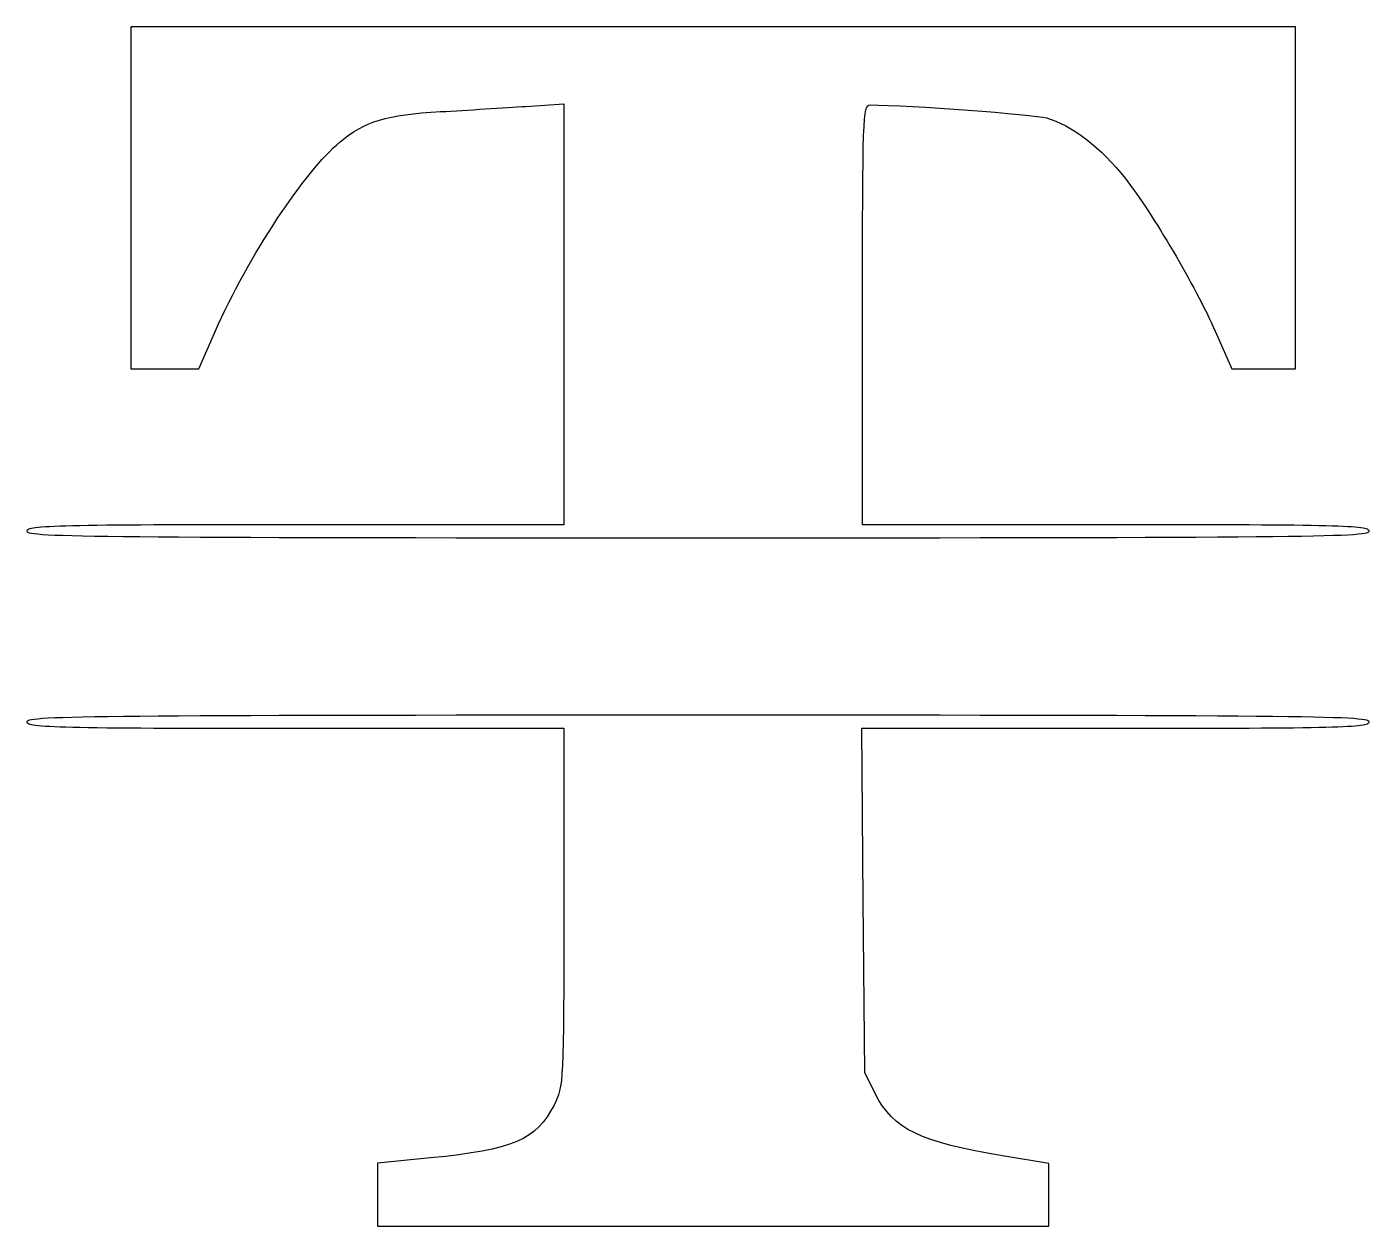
# Model space of a CAD drawing. Header units: centimetres. Extents: x -4.63 to 3.57, y -3.56 to 3.77.
import ezdxf

# ---------------------------------------------------------------- set-up
doc = ezdxf.new("R2010")
doc.units = ezdxf.units.CM
doc.header["$MEASUREMENT"] = 0
doc.layers.add('Layer 1', color=7, linetype='Continuous')

msp = doc.modelspace()

# ---------------------------------------------------------------- linework, layer by layer
at = {"layer": 'Layer 1'}
for points, knots in [([(-4.63021, 0.68792), (-4.63021, 0.72277), (-4.4303, 0.72761), (-2.98979, 0.72761), (-2.98979, 0.72761), (-2.98979, 0.72761), (-1.34937, 0.72761), (-1.34937, 0.72761), (-1.34937, 0.72761), (-1.34937, 0.72761), (-1.34937, 2.01365), (-1.34937, 2.01365), (-1.34937, 2.01365), (-1.34937, 2.01365), (-1.34937, 3.29969), (-1.34937, 3.29969), (-1.34937, 3.29969), (-1.34937, 3.29969), (-1.58088, 3.28432), (-1.58088, 3.28432), (-1.58088, 3.28432), (-1.70821, 3.27586), (-1.94255, 3.2614), (-2.10164, 3.25218), (-2.10164, 3.25218), (-2.43785, 3.23269), (-2.55841, 3.19643), (-2.71579, 3.06747), (-2.71579, 3.06747), (-2.93101, 2.89111), (-3.27618, 2.36758), (-3.47784, 1.91163), (-3.47784, 1.91163), (-3.47784, 1.91163), (-3.58025, 1.6801), (-3.58025, 1.6801), (-3.58025, 1.6801), (-3.58025, 1.6801), (-3.78773, 1.6801), (-3.78773, 1.6801), (-3.78773, 1.6801), (-3.78773, 1.6801), (-3.99521, 1.6801), (-3.99521, 1.6801), (-3.99521, 1.6801), (-3.99521, 1.6801), (-3.99521, 2.72521), (-3.99521, 2.72521), (-3.99521, 2.72521), (-3.99521, 2.72521), (-3.99521, 3.77031), (-3.99521, 3.77031), (-3.99521, 3.77031), (-3.99521, 3.77031), (-0.43656, 3.77031), (-0.43656, 3.77031), (-0.43656, 3.77031), (-0.43656, 3.77031), (3.12209, 3.77031), (3.12209, 3.77031), (3.12209, 3.77031), (3.12209, 3.77031), (3.12209, 2.72521), (3.12209, 2.72521), (3.12209, 2.72521), (3.12209, 2.72521), (3.12209, 1.68011), (3.12209, 1.68011), (3.12209, 1.68011), (3.12209, 1.68011), (2.92784, 1.68011), (2.92784, 1.68011), (2.92784, 1.68011), (2.92784, 1.68011), (2.73359, 1.68011), (2.73359, 1.68011), (2.73359, 1.68011), (2.73359, 1.68011), (2.63107, 1.91162), (2.63107, 1.91162), (2.63107, 1.91162), (2.50845, 2.18851), (2.2497, 2.62738), (2.08097, 2.84465), (2.08097, 2.84465), (1.93804, 3.02871), (1.74958, 3.17344), (1.60074, 3.21345), (1.60074, 3.21345), (1.51786, 3.23573), (0.76633, 3.29165), (0.52256, 3.29368), (0.52256, 3.29368), (0.47909, 3.29404), (0.47626, 3.21547), (0.47626, 2.01084), (0.47626, 2.01084), (0.47626, 2.01084), (0.47626, 0.72761), (0.47626, 0.72761), (0.47626, 0.72761), (0.47626, 0.72761), (2.02407, 0.72761), (2.02407, 0.72761), (2.02407, 0.72761), (3.38226, 0.72761), (3.57188, 0.72275), (3.57188, 0.68792), (3.57188, 0.68792), (3.57188, 0.65281), (3.09857, 0.64823), (-0.52916, 0.64823), (-0.52916, 0.64823), (-4.15689, 0.64823), (-4.6302, 0.65281), (-4.6302, 0.68792), (-4.6302, 0.68792), (-4.6302, 0.68792), (-4.63021, 0.68792), (-4.63021, 0.68792)], [0, 0, 0, 0, 0.0322581, 0.0322581, 0.0322581, 0.0322581, 0.0645161, 0.0645161, 0.0645161, 0.0645161, 0.0967742, 0.0967742, 0.0967742, 0.0967742, 0.1290323, 0.1290323, 0.1290323, 0.1290323, 0.1612903, 0.1612903, 0.1612903, 0.1612903, 0.1935484, 0.1935484, 0.1935484, 0.1935484, 0.2258065, 0.2258065, 0.2258065, 0.2258065, 0.2580645, 0.2580645, 0.2580645, 0.2580645, 0.2903226, 0.2903226, 0.2903226, 0.2903226, 0.3225806, 0.3225806, 0.3225806, 0.3225806, 0.3548387, 0.3548387, 0.3548387, 0.3548387, 0.3870968, 0.3870968, 0.3870968, 0.3870968, 0.4193548, 0.4193548, 0.4193548, 0.4193548, 0.4516129, 0.4516129, 0.4516129, 0.4516129, 0.483871, 0.483871, 0.483871, 0.483871, 0.516129, 0.516129, 0.516129, 0.516129, 0.5483871, 0.5483871, 0.5483871, 0.5483871, 0.5806452, 0.5806452, 0.5806452, 0.5806452, 0.6129032, 0.6129032, 0.6129032, 0.6129032, 0.6451613, 0.6451613, 0.6451613, 0.6451613, 0.6774194, 0.6774194, 0.6774194, 0.6774194, 0.7096774, 0.7096774, 0.7096774, 0.7096774, 0.7419355, 0.7419355, 0.7419355, 0.7419355, 0.7741935, 0.7741935, 0.7741935, 0.7741935, 0.8064516, 0.8064516, 0.8064516, 0.8064516, 0.8387097, 0.8387097, 0.8387097, 0.8387097, 0.8709677, 0.8709677, 0.8709677, 0.8709677, 0.9032258, 0.9032258, 0.9032258, 0.9032258, 0.9354839, 0.9354839, 0.9354839, 0.9354839, 1, 1, 1, 1]), ([(-2.48708, -3.36592), (-2.48708, -3.36592), (-2.48708, -3.1732), (-2.48708, -3.1732), (-2.48708, -3.1732), (-2.48708, -3.1732), (-2.16297, -3.14146), (-2.16297, -3.14146), (-2.16297, -3.14146), (-1.65842, -3.09205), (-1.51631, -3.03121), (-1.40891, -2.8186), (-1.40891, -2.8186), (-1.35004, -2.70206), (-1.34938, -2.68866), (-1.34938, -1.60834), (-1.34938, -1.60834), (-1.34938, -1.60834), (-1.34938, -0.51594), (-1.34938, -0.51594), (-1.34938, -0.51594), (-1.34938, -0.51594), (-2.9898, -0.51594), (-2.9898, -0.51594), (-2.9898, -0.51594), (-4.43031, -0.51594), (-4.63022, -0.5111), (-4.63022, -0.47625), (-4.63022, -0.47625), (-4.63022, -0.44114), (-4.15691, -0.43656), (-0.52918, -0.43656), (-0.52918, -0.43656), (3.09855, -0.43656), (3.57186, -0.44114), (3.57186, -0.47625), (3.57186, -0.47625), (3.57186, -0.51108), (3.38201, -0.51594), (2.02193, -0.51594), (2.02193, -0.51594), (2.02193, -0.51594), (0.472, -0.51594), (0.472, -0.51594), (0.472, -0.51594), (0.472, -0.51594), (0.48073, -1.56766), (0.48073, -1.56766), (0.48073, -1.56766), (0.48073, -1.56766), (0.48946, -2.61938), (0.48946, -2.61938), (0.48946, -2.61938), (0.48946, -2.61938), (0.55561, -2.75163), (0.55561, -2.75163), (0.55561, -2.75163), (0.66306, -2.96647), (0.825, -3.04433), (1.3427, -3.13009), (1.3427, -3.13009), (1.3427, -3.13009), (1.61385, -3.175), (1.61385, -3.175), (1.61385, -3.175), (1.61385, -3.175), (1.6139, -3.36682), (1.6139, -3.36682), (1.6139, -3.36682), (1.6139, -3.36682), (1.61395, -3.55864), (1.61395, -3.55864), (1.61395, -3.55864), (1.61395, -3.55864), (-0.43657, -3.55864), (-0.43657, -3.55864), (-0.43657, -3.55864), (-0.43657, -3.55864), (-2.48709, -3.55864), (-2.48709, -3.55864), (-2.48709, -3.55864), (-2.48709, -3.55864), (-2.48709, -3.36592), (-2.48709, -3.36592), (-2.48709, -3.36592), (-2.48709, -3.36592), (-2.48708, -3.36592), (-2.48708, -3.36592)], [0, 0, 0, 0, 0.0434783, 0.0434783, 0.0434783, 0.0434783, 0.0869565, 0.0869565, 0.0869565, 0.0869565, 0.1304348, 0.1304348, 0.1304348, 0.1304348, 0.173913, 0.173913, 0.173913, 0.173913, 0.2173913, 0.2173913, 0.2173913, 0.2173913, 0.2608696, 0.2608696, 0.2608696, 0.2608696, 0.3043478, 0.3043478, 0.3043478, 0.3043478, 0.3478261, 0.3478261, 0.3478261, 0.3478261, 0.3913043, 0.3913043, 0.3913043, 0.3913043, 0.4347826, 0.4347826, 0.4347826, 0.4347826, 0.4782609, 0.4782609, 0.4782609, 0.4782609, 0.5217391, 0.5217391, 0.5217391, 0.5217391, 0.5652174, 0.5652174, 0.5652174, 0.5652174, 0.6086957, 0.6086957, 0.6086957, 0.6086957, 0.6521739, 0.6521739, 0.6521739, 0.6521739, 0.6956522, 0.6956522, 0.6956522, 0.6956522, 0.7391304, 0.7391304, 0.7391304, 0.7391304, 0.7826087, 0.7826087, 0.7826087, 0.7826087, 0.826087, 0.826087, 0.826087, 0.826087, 0.8695652, 0.8695652, 0.8695652, 0.8695652, 0.9130435, 0.9130435, 0.9130435, 0.9130435, 1, 1, 1, 1])]:
    msp.add_open_spline(points, degree=3, knots=knots, dxfattribs=at)

doc.saveas('drawing.dxf')
